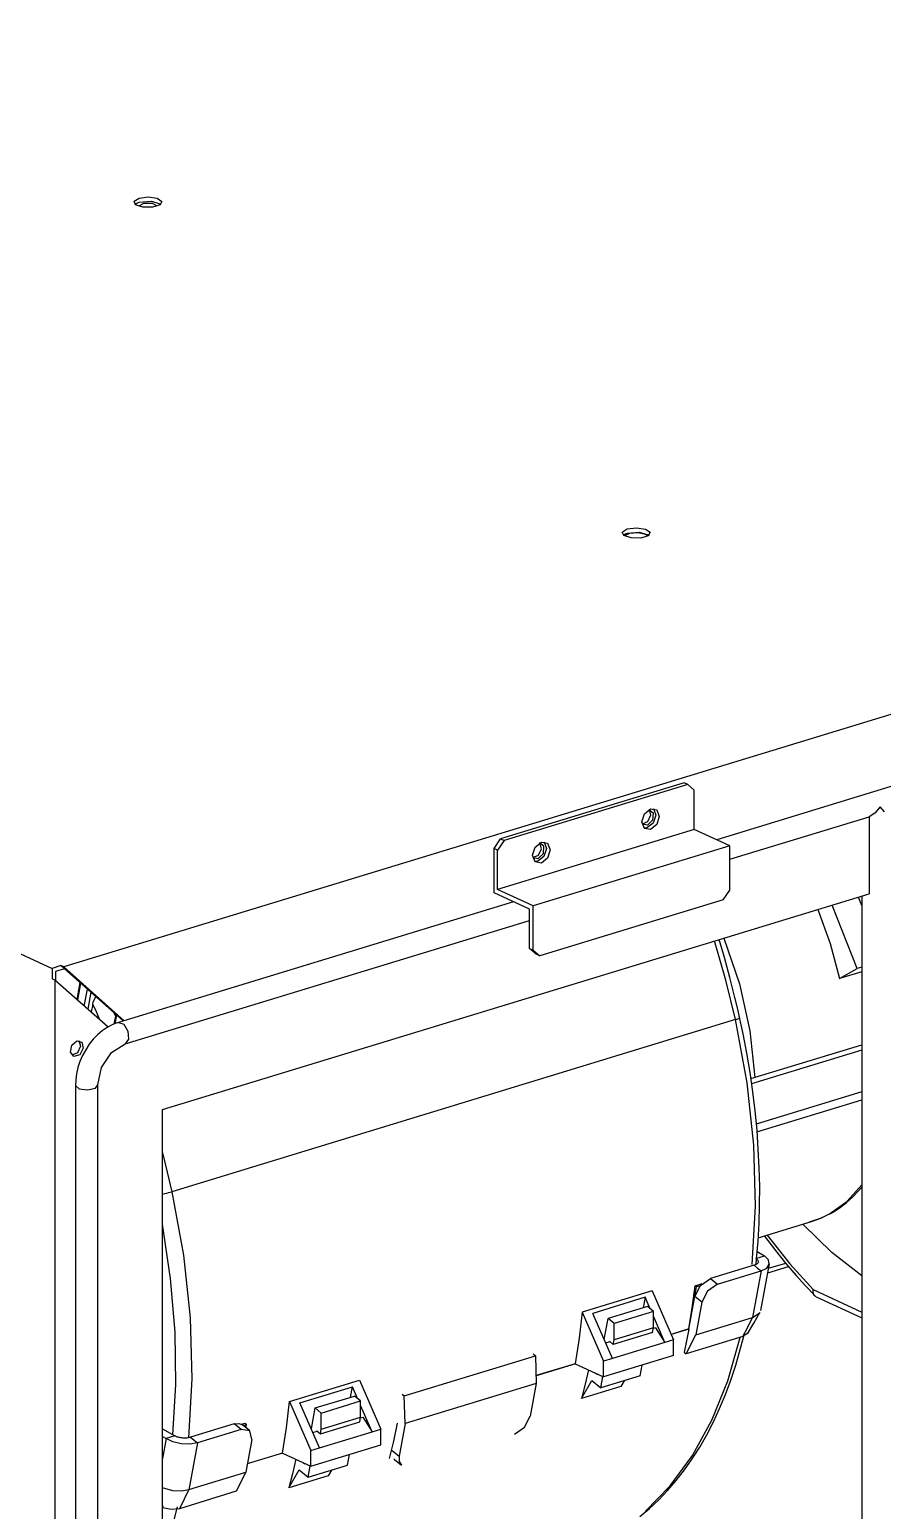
# Model space of a CAD drawing. Extents: x 594 to 813, y 174 to 240.
# Drawn here: x 733.275 to 734.438, y 230.286 to 232.306 of the extents above; entities that cross this region are included whole.
import ezdxf

# ---------------------------------------------------------------- set-up
doc = ezdxf.new("R2010")
doc.units = 0
doc.header["$MEASUREMENT"] = 0
doc.layers.add('AC.REF(S). PIPING', color=3, linetype='CONTINUOUS', lineweight=30)
doc.layers.add('LG-AIRCON', color=3, linetype='CONTINUOUS')

# ---------------------------------------------------------------- blocks, each defined once
blk = doc.blocks.new('B1-Low Static-Isometric')
at = {"layer": 'LG-AIRCON', "color": 254, "linetype": 'Continuous'}
for p, q in [((4803.82, 4620.49), (4317.52, 4471.91)), ((4038.94, 4599.5), (4315.94, 4471.72)), ((4327.13, 4576.37), (4327.8, 4576.79)), ((4327.33, 4575.88), (4327.13, 4576.37)), ((4327.25, 4575.95), (4327.48, 4576.1)), ((4328.33, 4575.56), (4327.33, 4575.88)), ((4327.48, 4576.1), (4327.8, 4576.22)), ((4328.41, 4576.07), (4327.78, 4575.68)), ((4327.8, 4576.79), (4329.04, 4576.96)), ((4327.8, 4576.22), (4329.47, 4576.37)), ((4329.64, 4575.55), (4328.33, 4575.56)), ((4329.61, 4576.07), (4328.41, 4576.07)), ((4329.04, 4576.96), (4330.27, 4576.78)), ((4329.47, 4576.37), (4330.78, 4575.95)), ((4330.24, 4575.68), (4329.61, 4576.07)), ((4330.66, 4575.87), (4329.64, 4575.55)), ((4330.27, 4576.78), (4330.91, 4576.35)), ((4330.91, 4576.35), (4330.66, 4575.87)), ((4393.68, 4531.24), (4394.35, 4531.66)), ((4393.89, 4530.75), (4393.68, 4531.24)), ((4393.8, 4530.82), (4394.03, 4530.97)), ((4394.03, 4530.97), (4394.35, 4531.09)), ((4394.35, 4531.66), (4395.59, 4531.82)), ((4394.35, 4531.09), (4396.02, 4531.23)), ((4395.59, 4531.82), (4396.82, 4531.65)), ((4396.02, 4531.23), (4397.33, 4530.82)), ((4396.82, 4531.65), (4397.46, 4531.22)), ((4397.46, 4531.22), (4397.21, 4530.73)), ((4394.88, 4530.43), (4393.89, 4530.75)), ((4396.19, 4530.42), (4394.88, 4530.43)), ((4397.21, 4530.73), (4396.19, 4530.42)), ((4397.54, 4492.6), (4397.13, 4491.71)), ((4397.3, 4493.39), (4397.88, 4492.92)), ((4397.32, 4493.39), (4397.54, 4492.6)), ((4397.88, 4492.92), (4397.8, 4491.94)), ((4397.11, 4491.25), (4396.37, 4491.38)), ((4397.13, 4491.71), (4396.38, 4491.37)), ((4397.8, 4491.94), (4397.11, 4491.25)), ((4382.99, 4488.37), (4382.4, 4488.84)), ((4382.65, 4488.04), (4382.43, 4488.84)), ((4381.48, 4486.82), (4382.24, 4487.16)), ((4381.48, 4486.83), (4382.22, 4486.7)), ((4382.22, 4486.7), (4382.91, 4487.39)), ((4382.24, 4487.16), (4382.65, 4488.04)), ((4382.91, 4487.39), (4382.99, 4488.37)), ((4317.14, 4472.09), (4315.94, 4471.72)), ((4315.94, 4471.72), (4315.94, 4470.3)), ((4317.61, 4471.66), (4316.42, 4471.3)), ((4316.42, 4471.3), (4316.42, 4470.04)), ((4317.52, 4471.91), (4317.14, 4472.09)), ((4317.14, 4472.09), (4317.61, 4471.66)), ((4317.52, 4471.91), (4325.76, 4464.58)), ((4317.61, 4471.66), (4325.62, 4464.54)), ((4316.33, 4470.12), (4315.94, 4470.3)), ((4316.33, 4470.12), (4316.33, 4338.29)), ((4323.58, 4463.68), (4316.33, 4470.12)), ((4318.44, 4460.28), (4318.61, 4461.23)), ((4318.92, 4459.7), (4318.44, 4460.28)), ((4318.61, 4461.23), (4319.31, 4461.85)), ((4319.31, 4461.85), (4320.01, 4461.66)), ((4319.81, 4461.09), (4319.4, 4460.2)), ((4319.58, 4461.88), (4319.81, 4461.09)), ((4320.18, 4460.81), (4319.7, 4459.94)), ((4320.01, 4461.66), (4320.18, 4460.81)), ((4411.2, 4456.67), (4426.34, 4461.29)), ((4426.34, 4460.55), (4411.3, 4455.96)), ((4319.4, 4460.2), (4318.65, 4459.86)), ((4319.7, 4459.94), (4318.92, 4459.7)), ((4426.34, 4454.86), (4411.94, 4450.46)), ((4412.03, 4449.41), (4426.34, 4453.78)), ((4413.51, 4430.2), (4416.34, 4431.06)), ((4413.63, 4430.8), (4415.96, 4431.51))]:
    blk.add_line(p, q, dxfattribs=at)
at = {"layer": 'LG-AIRCON', "color": 3, "linetype": 'Continuous'}
for p, q in [((4687.14, 4574.99), (4406.56, 4489.27)), ((4394.67, 4531.05), (4393.97, 4530.7)), ((4395.82, 4531.14), (4394.67, 4531.05)), ((4396.84, 4530.92), (4395.82, 4531.14)), ((4397.03, 4530.82), (4396.84, 4530.92)), ((4397.15, 4530.7), (4397.03, 4530.82)), ((4402.11, 4497.04), (4377.09, 4489.4)), ((4402.59, 4496.82), (4377.57, 4489.17)), ((4402.59, 4496.82), (4402.11, 4497.04)), ((4403.49, 4496.02), (4402.59, 4496.82)), ((4403.49, 4490.68), (4403.49, 4496.02)), ((4396.34, 4491.7), (4396.69, 4492.82)), ((4396.69, 4492.82), (4397.53, 4493.49)), ((4397.53, 4493.49), (4398.37, 4493.33)), ((4398.24, 4492.63), (4397.88, 4491.53)), ((4397.91, 4493.53), (4398.24, 4492.63)), ((4398.37, 4493.33), (4398.72, 4492.43)), ((4428.12, 4492.89), (4427.33, 4492.4)), ((4428.84, 4493.73), (4428.12, 4492.89)), ((4429.41, 4493.07), (4428.84, 4493.73)), ((4403.49, 4490.68), (4376.68, 4482.49)), ((4396.69, 4490.8), (4396.34, 4491.7)), ((4396.85, 4490.83), (4396.66, 4490.83)), ((4397.53, 4490.64), (4396.69, 4490.8)), ((4397.04, 4490.87), (4396.85, 4490.83)), ((4397.88, 4491.53), (4397.04, 4490.87)), ((4398.37, 4491.32), (4397.53, 4490.64)), ((4398.72, 4492.43), (4398.37, 4491.32)), ((4408.33, 4488.45), (4403.49, 4490.68)), ((4408.33, 4486.6), (4427.33, 4492.4)), ((4427.33, 4492.4), (4427.33, 4481.89)), ((4376.2, 4488.06), (4377.09, 4489.4)), ((4377.57, 4489.17), (4376.68, 4487.83)), ((4377.09, 4489.4), (4377.57, 4489.17)), ((4381.8, 4488.27), (4382.64, 4488.94)), ((4382.64, 4488.94), (4383.48, 4488.78)), ((4383.02, 4488.98), (4383.34, 4488.08)), ((4383.48, 4488.78), (4383.83, 4487.88)), ((4376.68, 4487.83), (4376.2, 4488.06)), ((4376.2, 4482.01), (4376.2, 4488.06)), ((4376.68, 4482.49), (4376.68, 4487.83)), ((4381.45, 4487.15), (4381.8, 4488.27)), ((4381.8, 4486.25), (4381.45, 4487.15)), ((4408.33, 4488.45), (4381.53, 4480.26)), ((4382.99, 4486.98), (4382.15, 4486.32)), ((4383.48, 4486.77), (4382.64, 4486.09)), ((4383.34, 4488.08), (4382.99, 4486.98)), ((4383.83, 4487.88), (4383.48, 4486.77)), ((4408.33, 4482.4), (4408.33, 4488.45)), ((4381.96, 4486.28), (4381.77, 4486.28)), ((4382.64, 4486.09), (4381.8, 4486.25)), ((4382.15, 4486.32), (4381.96, 4486.28)), ((4381.53, 4480.26), (4376.68, 4482.49)), ((4378.83, 4480.79), (4324.97, 4464.34)), ((4330.97, 4452.45), (4427.33, 4481.89)), ((4381.04, 4479.77), (4376.2, 4482.01)), ((4407.44, 4481.06), (4382.42, 4473.41)), ((4407.44, 4481.06), (4408.33, 4482.4)), ((4426.34, 4481.59), (4426.34, 4390.13)), ((4381.04, 4474.43), (4381.04, 4479.77)), ((4381.53, 4474.21), (4381.53, 4480.26)), ((4325.9, 4461.41), (4381.04, 4478.26)), ((4381.04, 4474.43), (4381.53, 4474.21)), ((4381.94, 4473.64), (4381.04, 4474.43)), ((4381.53, 4474.21), (4382.42, 4473.41)), ((4382.42, 4473.41), (4381.94, 4473.64)), ((4324.97, 4464.34), (4324.55, 4464.19)), ((4324.97, 4464.34), (4325.7, 4464.1)), ((4322.14, 4462.65), (4321.55, 4462.04)), ((4322.77, 4463.19), (4322.14, 4462.65)), ((4323.44, 4463.64), (4322.77, 4463.19)), ((4324.13, 4464.02), (4323.44, 4463.64)), ((4324.55, 4464.19), (4324.13, 4464.02)), ((4325.7, 4464.1), (4326.27, 4463.16)), ((4326.27, 4463.16), (4326.35, 4462.06)), ((4320.52, 4460.62), (4320.1, 4459.84)), ((4321, 4461.36), (4320.52, 4460.62)), ((4321.55, 4462.04), (4321, 4461.36)), ((4322.67, 4458.19), (4324.04, 4460.25)), ((4324.04, 4460.25), (4325.9, 4461.41)), ((4326.35, 4462.06), (4325.9, 4461.41)), ((4319.74, 4459.02), (4319.46, 4458.18)), ((4320.1, 4459.84), (4319.74, 4459.02)), ((4322.17, 4455.81), (4322.67, 4458.19)), ((4319.16, 4456.52), (4319.12, 4455.72)), ((4319.27, 4457.32), (4319.16, 4456.52)), ((4319.46, 4458.18), (4319.27, 4457.32)), ((4319.12, 4455.72), (4319.12, 4351.79)), ((4319.12, 4455.72), (4319.61, 4455.3)), ((4319.61, 4455.3), (4320.78, 4455.14)), ((4320.78, 4455.14), (4321.86, 4455.36)), ((4321.86, 4455.36), (4322.17, 4455.81)), ((4322.19, 4351.79), (4322.19, 4455.72)), ((4330.97, 4360.62), (4330.97, 4452.45))]:
    blk.add_line(p, q, dxfattribs=at)
at = {"layer": 'LG-AIRCON', "color": 9, "linetype": 'Continuous'}
for p, q in [((4426.34, 4480.27), (4425.88, 4481.45)), ((4420.35, 4479.76), (4422, 4475.1)), ((4425.69, 4471.7), (4422.3, 4480.35)), ((4407.54, 4475.85), (4409.66, 4469.6)), ((4422, 4475.1), (4423.27, 4470.33)), ((4423.27, 4470.33), (4425.69, 4471.7)), ((4426.34, 4471.26), (4423.27, 4470.33)), ((4426.34, 4471.9), (4425.69, 4471.7)), ((4409.66, 4469.6), (4411.08, 4463.19)), ((4411.08, 4463.19), (4411.74, 4456.84)), ((4424.27, 4439.92), (4426.34, 4442.17)), ((4424.2, 4439.75), (4425.1, 4440.56)), ((4425.1, 4440.56), (4426.36, 4441.92)), ((4420.7, 4437.62), (4422.14, 4438.32)), ((4420.73, 4437.63), (4421.94, 4438.24)), ((4421.94, 4438.24), (4424.27, 4439.92)), ((4422.14, 4438.32), (4422.7, 4438.66)), ((4422.7, 4438.66), (4423.25, 4439.02)), ((4423.25, 4439.02), (4424.2, 4439.75)), ((4412.19, 4434.95), (4419.47, 4437.17)), ((4419.18, 4437.13), (4420.7, 4437.62)), ((4419.47, 4437.17), (4420.73, 4437.63))]:
    blk.add_line(p, q, dxfattribs=at)
at = {"layer": 'LG-AIRCON', "color": 43, "linetype": 'Continuous'}
for p, q in [((4407.79, 4470.11), (4406.26, 4475.45)), ((4407.6, 4473.21), (4406.87, 4475.64)), ((4408.35, 4470.49), (4407.6, 4473.21)), ((4409.04, 4467.76), (4408.35, 4470.49)), ((4319.72, 4469.79), (4319.3, 4467.48)), ((4319.82, 4469.7), (4319.39, 4467.4)), ((4320.32, 4466.57), (4320.75, 4468.87)), ((4321.22, 4468.45), (4320.8, 4466.15)), ((4409.09, 4464.72), (4407.79, 4470.11)), ((4321.49, 4466.85), (4321.28, 4465.72)), ((4321.49, 4466.85), (4321.55, 4467.09)), ((4321.98, 4465.77), (4321.49, 4466.85)), ((4321.55, 4467.09), (4321.64, 4467.34)), ((4321.64, 4467.34), (4321.89, 4467.85)), ((4409.38, 4466.32), (4409.04, 4467.76)), ((4409.7, 4464.87), (4409.38, 4466.32)), ((4322.45, 4464.68), (4321.98, 4465.77)), ((4324.37, 4465.65), (4324.47, 4465.42)), ((4324.61, 4465.44), (4324.37, 4464.11)), ((4324.47, 4465.42), (4324.57, 4465.19)), ((4324.71, 4465.35), (4324.49, 4464.15)), ((4409.09, 4464.72), (4332.25, 4441.24)), ((4409.09, 4464.72), (4409.28, 4464.78)), ((4410.68, 4456.12), (4409.09, 4464.72)), ((4409.28, 4464.78), (4409.44, 4464.83)), ((4409.44, 4464.83), (4409.56, 4464.89)), ((4409.56, 4464.89), (4409.64, 4464.93)), ((4409.89, 4464.02), (4409.62, 4465.24)), ((4409.64, 4464.93), (4409.68, 4464.99)), ((4410.15, 4462.8), (4409.89, 4464.02)), ((4410.65, 4460.16), (4410.15, 4462.8)), ((4411.09, 4457.52), (4410.65, 4460.16)), ((4411.47, 4454.89), (4411.09, 4457.52)), ((4411.6, 4447.6), (4410.68, 4456.12)), ((4411.79, 4452.27), (4411.47, 4454.89)), ((4412.04, 4449.66), (4411.79, 4452.27)), ((4412.22, 4447.07), (4412.04, 4449.66)), ((4330.97, 4446.57), (4331.64, 4443.91)), ((4411.84, 4439.29), (4411.6, 4447.6)), ((4412.35, 4444.5), (4412.22, 4447.07)), ((4412.41, 4441.95), (4412.35, 4444.5)), ((4331.64, 4443.91), (4332.25, 4441.24)), ((4330.96, 4440.93), (4331.31, 4441)), ((4331.31, 4441), (4331.56, 4441.06)), ((4331.56, 4441.06), (4331.81, 4441.12)), ((4331.81, 4441.12), (4332.04, 4441.18)), ((4332.04, 4441.18), (4332.25, 4441.24)), ((4332.25, 4441.24), (4333.84, 4432.6)), ((4412.4, 4439.43), (4412.41, 4441.95)), ((4411.39, 4431.31), (4411.84, 4439.29)), ((4412.33, 4436.94), (4412.4, 4439.43)), ((4332.1, 4429.39), (4330.97, 4436.8)), ((4412.19, 4434.48), (4412.33, 4436.94)), ((4422.25, 4432.97), (4418.3, 4436.82)), ((4411.99, 4432.07), (4412.19, 4434.48)), ((4413.08, 4435.2), (4414.56, 4433.22)), ((4413.43, 4435.33), (4416.5, 4431.42)), ((4333.84, 4432.6), (4334.76, 4424.04)), ((4411.88, 4432.14), (4412.48, 4432.33)), ((4411.88, 4432.14), (4411.96, 4432.1)), ((4411.91, 4431.31), (4411.99, 4432.07)), ((4411.96, 4432.1), (4412.03, 4432.05)), ((4412.03, 4432.05), (4412.08, 4432)), ((4412.06, 4433.08), (4413.07, 4432.51)), ((4412.08, 4432), (4412.13, 4431.95)), ((4412.13, 4431.95), (4412.17, 4431.89)), ((4412.48, 4432.33), (4413.07, 4432.51)), ((4413.62, 4431.94), (4413.07, 4432.51)), ((4413.72, 4431.35), (4413.62, 4431.94)), ((4414.56, 4433.22), (4415.94, 4431.48)), ((4426.34, 4429.76), (4422.25, 4432.97)), ((4411.66, 4431.23), (4405.7, 4429.41)), ((4406.64, 4428.63), (4412.6, 4430.45)), ((4412.6, 4430.45), (4411.43, 4424.09)), ((4411.79, 4431.28), (4411.66, 4431.23)), ((4411.66, 4431.23), (4412.13, 4430.84)), ((4411.91, 4431.33), (4411.79, 4431.28)), ((4411.99, 4431.38), (4411.91, 4431.33)), ((4412.05, 4431.42), (4411.99, 4431.38)), ((4412.11, 4431.47), (4412.05, 4431.42)), ((4412.15, 4431.52), (4412.11, 4431.47)), ((4412.13, 4430.84), (4412.6, 4430.45)), ((4412.18, 4431.57), (4412.15, 4431.52)), ((4412.17, 4431.89), (4412.2, 4431.84)), ((4412.21, 4431.62), (4412.18, 4431.57)), ((4412.2, 4431.84), (4412.22, 4431.78)), ((4412.22, 4431.67), (4412.21, 4431.62)), ((4412.22, 4431.78), (4412.23, 4431.73)), ((4412.23, 4431.73), (4412.22, 4431.67)), ((4412.56, 4425.04), (4413.73, 4431.39)), ((4412.6, 4430.45), (4413.36, 4430.83)), ((4413.36, 4430.83), (4413.72, 4431.35)), ((4415.94, 4431.48), (4417.36, 4429.81)), ((4416.5, 4431.42), (4419.71, 4427.89)), ((4332.72, 4422.08), (4332.1, 4429.39)), ((4402.74, 4422.52), (4403.8, 4428.25)), ((4403.22, 4425.43), (4403.59, 4428.42)), ((4403.56, 4426.96), (4404.33, 4428.47)), ((4403.59, 4428.42), (4404.57, 4428.72)), ((4403.8, 4428.25), (4403.59, 4428.42)), ((4404.28, 4428.4), (4403.8, 4428.25)), ((4404.33, 4428.47), (4405.7, 4429.41)), ((4406.64, 4428.63), (4405.28, 4427.69)), ((4405.7, 4429.41), (4406.64, 4428.63)), ((4417.36, 4429.81), (4418.63, 4428.41)), ((4418.63, 4428.41), (4419.92, 4427.08)), ((4397.75, 4427.73), (4388.22, 4424.82)), ((4396.79, 4426.84), (4389.64, 4424.65)), ((4396.79, 4426.84), (4396.53, 4425.41)), ((4397.48, 4425.25), (4396.79, 4426.84)), ((4397.75, 4427.73), (4400.66, 4421.05)), ((4402.74, 4422.5), (4403.56, 4426.96)), ((4404.5, 4426.18), (4403.56, 4426.96)), ((4404.5, 4426.18), (4403.68, 4421.72)), ((4405.28, 4427.69), (4404.5, 4426.18)), ((4419.7, 4427.73), (4419.71, 4427.88)), ((4419.7, 4427.58), (4419.7, 4427.73)), ((4419.74, 4427.39), (4419.7, 4427.58)), ((4419.71, 4427.89), (4426.34, 4424.83)), ((4419.71, 4427.88), (4419.71, 4427.89)), ((4419.71, 4427.88), (4419.71, 4427.88)), ((4419.8, 4427.22), (4419.74, 4427.39)), ((4419.9, 4427.08), (4419.8, 4427.22)), ((4420.03, 4426.97), (4419.9, 4427.08)), ((4420.11, 4426.93), (4420.03, 4426.97)), ((4420.11, 4426.92), (4426.34, 4424.05)), ((4334.76, 4424.04), (4334.99, 4415.7)), ((4388.22, 4424.82), (4387.81, 4421.25)), ((4388.22, 4424.82), (4391.13, 4418.14)), ((4392.32, 4418.5), (4389.64, 4424.65)), ((4391.2, 4421.08), (4391.73, 4423.94)), ((4397.09, 4425.58), (4391.73, 4423.94)), ((4392.55, 4423.26), (4391.73, 4423.94)), ((4397.91, 4424.89), (4392.55, 4423.26)), ((4397.91, 4424.89), (4397.09, 4425.58)), ((4397.91, 4422.69), (4397.91, 4424.89)), ((4399.47, 4420.68), (4397.91, 4424.26)), ((4402.74, 4422.52), (4403.22, 4425.43)), ((4403.68, 4421.72), (4411.43, 4424.09)), ((4410.78, 4422.79), (4411.43, 4424.09)), ((4411.43, 4424.09), (4412.45, 4424.76)), ((4411.59, 4423.31), (4412.44, 4424.76)), ((4332.82, 4414.95), (4332.72, 4422.08)), ((4397.8, 4422.06), (4392.43, 4420.42)), ((4392.55, 4421.06), (4392.55, 4423.26)), ((4397.91, 4422.69), (4392.55, 4421.06)), ((4397.8, 4422.06), (4397.91, 4422.69)), ((4398.21, 4422.69), (4397.89, 4422.59)), ((4398.21, 4422.69), (4399.47, 4420.68)), ((4402.74, 4422.52), (4400.34, 4421.79)), ((4402.74, 4422.5), (4400.35, 4421.77)), ((4402.74, 4422.5), (4402.43, 4420.92)), ((4402.75, 4422.52), (4402.74, 4422.52)), ((4410.13, 4421.49), (4410.78, 4422.79)), ((4410.72, 4421.89), (4410.13, 4421.49)), ((4410.73, 4421.87), (4411.59, 4423.31)), ((4387.81, 4421.25), (4387.25, 4417.79)), ((4391.99, 4420.79), (4391.4, 4420.61)), ((4391.9, 4420.76), (4391.92, 4420.85)), ((4391.92, 4420.85), (4392.43, 4420.42)), ((4399.47, 4420.68), (4392.32, 4418.5)), ((4392.43, 4420.42), (4392.55, 4421.06)), ((4400.66, 4421.05), (4399.47, 4420.68)), ((4400.66, 4418.91), (4400.66, 4421.05)), ((4402.43, 4420.92), (4402.09, 4419.37)), ((4402.39, 4419.12), (4403.68, 4421.72)), ((4410.13, 4421.49), (4402.39, 4419.12)), ((4408.05, 4415.47), (4409.75, 4421.37)), ((4409.15, 4417.59), (4410.24, 4421.54)), ((4363.95, 4413.41), (4381.82, 4418.87)), ((4381.52, 4419.11), (4381.82, 4418.87)), ((4381.82, 4418.87), (4381.94, 4415.1)), ((4387.25, 4417.79), (4381.91, 4416.16)), ((4387.25, 4417.79), (4391.13, 4416)), ((4400.66, 4418.91), (4391.13, 4416)), ((4392.32, 4418.5), (4391.13, 4418.14)), ((4391.13, 4416), (4391.13, 4418.14)), ((4402.09, 4419.37), (4402.39, 4419.12)), ((4387.28, 4417.78), (4381.91, 4416.14)), ((4389.06, 4416.96), (4388.62, 4414.98)), ((4390.11, 4416.47), (4390.32, 4416.3)), ((4390.32, 4416.3), (4390.33, 4416.37)), ((4396.1, 4416.12), (4390.74, 4414.48)), ((4390.74, 4414.48), (4391.03, 4416.05)), ((4396.1, 4416.12), (4396.38, 4417.6)), ((4408.48, 4415.55), (4409.15, 4417.59)), ((4332.4, 4408.09), (4332.82, 4414.95)), ((4334.99, 4415.7), (4334.54, 4407.69)), ((4348.31, 4412.62), (4357.84, 4415.54)), ((4349.73, 4412.46), (4356.88, 4414.64)), ((4356.62, 4413.21), (4356.88, 4414.64)), ((4357.57, 4413.06), (4356.88, 4414.64)), ((4357.84, 4415.54), (4360.75, 4408.85)), ((4381.94, 4415.1), (4364.07, 4409.64)), ((4381.94, 4415.1), (4381.12, 4410.64)), ((4388.13, 4413.04), (4389.51, 4415.51)), ((4388.62, 4414.98), (4388.13, 4413.04)), ((4393.49, 4414.68), (4388.13, 4413.04)), ((4389.51, 4415.51), (4390.74, 4414.48)), ((4393.93, 4415.45), (4393.49, 4414.68)), ((4405.88, 4410.08), (4408.05, 4415.47)), ((4407.75, 4413.58), (4408.48, 4415.55)), ((4347.9, 4409.06), (4348.31, 4412.62)), ((4348.31, 4412.62), (4351.22, 4405.94)), ((4352.41, 4406.31), (4349.73, 4412.46)), ((4351.29, 4408.88), (4351.82, 4411.75)), ((4351.82, 4411.75), (4357.18, 4413.38)), ((4352.64, 4411.06), (4351.82, 4411.75)), ((4352.64, 4411.06), (4358, 4412.7)), ((4358, 4412.7), (4357.18, 4413.38)), ((4358, 4410.5), (4358, 4412.7)), ((4359.56, 4408.49), (4358, 4412.07)), ((4363.65, 4413.65), (4363.95, 4413.41)), ((4364.07, 4409.64), (4363.95, 4413.41)), ((4406.95, 4411.68), (4407.75, 4413.58)), ((4352.52, 4408.23), (4357.89, 4409.86)), ((4352.64, 4408.86), (4352.64, 4411.06)), ((4352.64, 4408.86), (4358, 4410.5)), ((4357.89, 4409.86), (4358, 4410.5)), ((4357.98, 4410.4), (4358.3, 4410.5)), ((4358.3, 4410.5), (4359.56, 4408.49)), ((4380.35, 4409.13), (4381.12, 4410.64)), ((4403.25, 4405.28), (4405.88, 4410.08)), ((4405.2, 4408.1), (4406.1, 4409.85)), ((4406.1, 4409.85), (4406.95, 4411.68)), ((4330.97, 4408.9), (4332.66, 4407.94)), ((4330.97, 4407.86), (4331.47, 4407.58)), ((4332.06, 4407.76), (4331.47, 4407.58)), ((4332.66, 4407.94), (4332.06, 4407.76)), ((4332.78, 4407.88), (4332.66, 4407.94)), ((4332.92, 4407.82), (4332.78, 4407.88)), ((4333.03, 4407.78), (4332.92, 4407.82)), ((4333.14, 4407.75), (4333.03, 4407.78)), ((4333.25, 4407.72), (4333.14, 4407.75)), ((4333.37, 4407.7), (4333.25, 4407.72)), ((4333.5, 4407.68), (4333.37, 4407.7)), ((4334.61, 4407.7), (4334.49, 4407.68)), ((4334.72, 4407.73), (4334.61, 4407.7)), ((4334.82, 4407.75), (4334.72, 4407.73)), ((4340.77, 4409.57), (4334.82, 4407.75)), ((4334.82, 4407.75), (4335.29, 4407.37)), ((4341.71, 4408.8), (4335.76, 4406.98)), ((4340.77, 4409.57), (4341.4, 4409.64)), ((4341.71, 4408.8), (4340.77, 4409.57)), ((4341.4, 4409.64), (4341.89, 4409.44)), ((4342.88, 4408.62), (4341.71, 4408.8)), ((4341.76, 4409.53), (4342.24, 4409.67)), ((4342.83, 4408.66), (4341.89, 4409.44)), ((4341.98, 4409.36), (4342.44, 4409.51)), ((4342.44, 4409.51), (4342.24, 4409.67)), ((4342.36, 4409.05), (4342.44, 4409.51)), ((4343.15, 4407.43), (4342.88, 4408.62)), ((4347.34, 4405.6), (4347.9, 4409.06)), ((4351.5, 4408.42), (4352.08, 4408.59)), ((4351.99, 4408.57), (4352.01, 4408.65)), ((4352.01, 4408.65), (4352.52, 4408.23)), ((4352.41, 4406.31), (4359.56, 4408.49)), ((4352.52, 4408.23), (4352.64, 4408.86)), ((4359.56, 4408.49), (4360.75, 4408.85)), ((4360.75, 4406.72), (4360.75, 4408.85)), ((4362.99, 4409.66), (4362.47, 4407.22)), ((4364.07, 4409.64), (4363.25, 4405.18)), ((4378.98, 4408.19), (4380.35, 4409.13)), ((4404.23, 4406.41), (4405.2, 4408.1)), ((4331.47, 4407.58), (4330.97, 4404.86)), ((4332.39, 4407.12), (4331.47, 4407.58)), ((4333.53, 4406.85), (4332.39, 4407.12)), ((4333.62, 4407.66), (4333.5, 4407.68)), ((4334.71, 4406.8), (4333.53, 4406.85)), ((4333.75, 4407.65), (4333.62, 4407.66)), ((4333.88, 4407.65), (4333.75, 4407.65)), ((4334, 4407.65), (4333.88, 4407.65)), ((4334.13, 4407.65), (4334, 4407.65)), ((4334.25, 4407.65), (4334.13, 4407.65)), ((4334.38, 4407.67), (4334.25, 4407.65)), ((4334.49, 4407.68), (4334.38, 4407.67)), ((4335.76, 4406.98), (4334.58, 4400.58)), ((4335.76, 4406.98), (4334.71, 4406.8)), ((4335.29, 4407.37), (4335.76, 4406.98)), ((4343.15, 4407.43), (4342.33, 4402.98)), ((4351.22, 4403.81), (4360.75, 4406.72)), ((4351.22, 4405.94), (4352.41, 4406.31)), ((4351.22, 4403.81), (4351.22, 4405.94)), ((4362.47, 4407.22), (4361.87, 4404.84)), ((4362.31, 4405.96), (4363.25, 4405.18)), ((4403.22, 4404.81), (4404.23, 4406.41)), ((4347.34, 4405.6), (4342.54, 4404.13)), ((4347.37, 4405.58), (4342.54, 4404.11)), ((4347.34, 4405.6), (4351.22, 4403.81)), ((4349.15, 4404.76), (4348.71, 4402.78)), ((4350.2, 4404.28), (4350.41, 4404.11)), ((4350.41, 4404.11), (4350.42, 4404.18)), ((4350.83, 4402.29), (4356.19, 4403.93)), ((4350.83, 4402.29), (4351.12, 4403.85)), ((4356.19, 4403.93), (4356.47, 4405.41)), ((4362.58, 4404.77), (4362.54, 4404.81)), ((4362.63, 4404.73), (4362.58, 4404.77)), ((4362.63, 4404.73), (4363.57, 4403.96)), ((4363.25, 4405.18), (4363.26, 4404.46)), ((4363.26, 4404.46), (4363.57, 4403.96)), ((4400.21, 4401.11), (4403.25, 4405.28)), ((4402.15, 4403.29), (4403.22, 4404.81)), ((4334.58, 4400.61), (4342.33, 4402.98)), ((4342.33, 4402.98), (4341.04, 4400.38)), ((4348.22, 4400.85), (4349.6, 4403.31)), ((4348.71, 4402.78), (4348.22, 4400.85)), ((4353.58, 4402.49), (4348.22, 4400.85)), ((4349.6, 4403.31), (4350.83, 4402.29)), ((4354.02, 4403.26), (4353.58, 4402.49)), ((4399.86, 4400.49), (4401.03, 4401.85)), ((4401.03, 4401.85), (4402.15, 4403.29)), ((4330.94, 4400.89), (4332.36, 4400.5)), ((4332.36, 4400.5), (4333.54, 4400.44)), ((4341.04, 4400.38), (4333.29, 4398.01)), ((4333.54, 4400.44), (4334.58, 4400.61)), ((4334.59, 4400.61), (4333.94, 4399.31)), ((4396.78, 4397.63), (4400.21, 4401.11)), ((4398.65, 4399.23), (4399.86, 4400.49)), ((4330.97, 4398.43), (4331.04, 4398.14)), ((4332.16, 4397.91), (4331.04, 4398.14)), ((4333, 4398.26), (4332.07, 4394.69)), ((4333.29, 4398.01), (4332.16, 4397.91)), ((4333.94, 4399.31), (4333.29, 4398.01)), ((4396.08, 4396.96), (4397.38, 4398.05)), ((4397.38, 4398.05), (4398.65, 4399.23))]:
    blk.add_line(p, q, dxfattribs=at)
blk = doc.blocks.new('A$C66FF4859')
at = {"layer": 'LG-AIRCON'}
blk.add_blockref('B1-Low Static-Isometric', (-9043.26, -2648.87), dxfattribs=at)

msp = doc.modelspace()

# ---------------------------------------------------------------- block references
at = {"layer": 'AC.REF(S). PIPING', "linetype": 'Continuous', "xscale": 0.0099999999999909, "yscale": 0.0099999999999909, "zscale": 0.0099999999999909}
msp.add_blockref('A$C66FF4859', (780.5791, 212.7973), dxfattribs=at)

doc.saveas('drawing.dxf')
